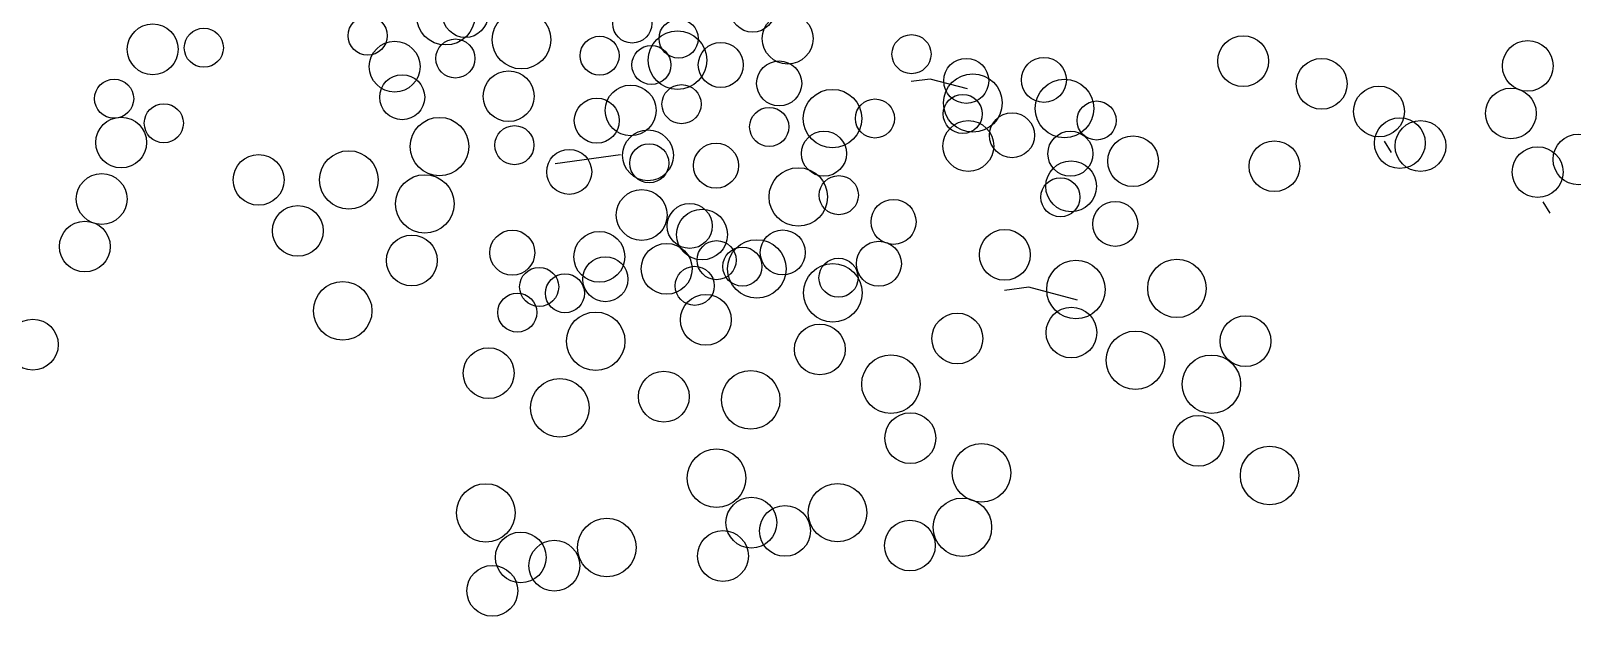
# Model space of a CAD drawing. Header units: millimetres. Extents: x 441156 to 441876, y 4514765 to 4515211.
# Drawn here: x 441562.88 to 441563.815, y 4514835.25 to 4514835.606 of the extents above; entities that cross this region are included whole.
import ezdxf

# ---------------------------------------------------------------- set-up
doc = ezdxf.new("R2010")
doc.units = ezdxf.units.MM
doc.layers.add('01_piscinas', color=254, linetype='Continuous')

msp = doc.modelspace()

# ---------------------------------------------------------------- linework, layer by layer
at = {"layer": '01_piscinas'}
for p, q in [((441563.70126656, 4514835.53877572, 0.00000097), (441563.70543311, 4514835.53195624, 0.00000097)), ((441563.19818646, 4514835.52530504, 0.00000097), (441563.23787586, 4514835.53074745, 0.00000097)), ((441563.79750938, 4514835.50197049, 0.00000097), (441563.80167593, 4514835.49515101, 0.00000097))]:
    msp.add_line(p, q, dxfattribs=at)
at = {"layer": '01_piscinas', "elevation": 0.00000097}
for points in [[(441563.44831329, 4514835.57054978), (441563.42568755, 4514835.5765097), (441563.42568755, 4514835.5765097), (441563.41419247, 4514835.5749811)], [(441563.51509255, 4514835.44235376), (441563.48567908, 4514835.45010165), (441563.48567908, 4514835.45010165), (441563.47073548, 4514835.44811448)]]:
    msp.add_lwpolyline(points, dxfattribs=at)
at = {"layer": '01_piscinas'}
for centre, radius in [((441563.1317805, 4514835.61500518, 0.00000097), 0.01775907), ((441563.31803481, 4514835.61869503, 0.00000097), 0.01366082), ((441563.14369062, 4514835.61545489, 0.00000097), 0.01366082), ((441563.08445323, 4514835.60286703, 0.00000097), 0.01185795), ((441563.17782083, 4514835.60045247, 0.00000097), 0.01775907), ((441563.24496045, 4514835.61027611, 0.00000097), 0.01185795), ((441563.33929277, 4514835.60108293, 0.00000097), 0.01541533), ((441562.95404602, 4514835.59462462, 0.00000097), 0.01541533), ((441562.9850481, 4514835.59554452, 0.00000097), 0.01185795), ((441563.27247058, 4514835.58804722, 0.00000097), 0.01775907), ((441563.27311465, 4514835.60113615, 0.00000097), 0.01185795), ((441563.10081223, 4514835.58408825, 0.00000097), 0.01541533), ((441563.13764815, 4514835.58903554, 0.00000097), 0.01185795), ((441563.22517907, 4514835.59073048, 0.00000097), 0.01185795), ((441563.25656933, 4514835.58512149, 0.00000097), 0.01185795), ((441563.29869586, 4514835.585098, 0.00000097), 0.01366082), ((441563.41440101, 4514835.59167003, 0.00000097), 0.01185795), ((441563.61565117, 4514835.58742422, 0.00000097), 0.01541533), ((441563.78830582, 4514835.58453681, 0.00000097), 0.01541533), ((441563.3341115, 4514835.57390361, 0.00000097), 0.01366082), ((441563.44762232, 4514835.57545139, 0.00000097), 0.01366082), ((441563.49474827, 4514835.57601841, 0.00000097), 0.01366082), ((441563.66323306, 4514835.57363603, 0.00000097), 0.01541533), ((441562.93062459, 4514835.56461571, 0.00000097), 0.01185795), ((441563.10539257, 4514835.56551811, 0.00000097), 0.01366082), ((441563.16996562, 4514835.56610732, 0.00000097), 0.01541533), ((441563.45163387, 4514835.56201778, 0.00000097), 0.01775907), ((441563.50727548, 4514835.55871364, 0.00000097), 0.01775907), ((441563.24400811, 4514835.55751218, 0.00000097), 0.01541533), ((441563.27487411, 4514835.56131575, 0.00000097), 0.01185795), ((441563.3665139, 4514835.55252934, 0.00000097), 0.01775907), ((441563.44550341, 4514835.55535087, 0.00000097), 0.01185795), ((441563.6980454, 4514835.55684839, 0.00000097), 0.01541533), ((441563.77808043, 4514835.55567106, 0.00000097), 0.01541533), ((441562.96076879, 4514835.549741, 0.00000097), 0.01185795), ((441563.22347243, 4514835.55128828, 0.00000097), 0.01366082), ((441563.32806903, 4514835.54748427, 0.00000097), 0.01185795), ((441563.3922445, 4514835.55259921, 0.00000097), 0.01185795), ((441563.52672951, 4514835.55136746, 0.00000097), 0.01185795), ((441562.93487321, 4514835.53800153, 0.00000097), 0.01541533), ((441563.12803337, 4514835.53553466, 0.00000097), 0.01775907), ((441563.17350704, 4514835.53640979, 0.00000097), 0.01185795), ((441563.44887928, 4514835.5358871, 0.00000097), 0.01541533), ((441563.47540932, 4514835.54242138, 0.00000097), 0.01366082), ((441563.71068899, 4514835.53766694, 0.00000097), 0.01541533), ((441563.7232177, 4514835.53589518, 0.00000097), 0.01541533), ((441563.25452877, 4514835.53024381, 0.00000097), 0.01541533), ((441563.36129035, 4514835.53126564, 0.00000097), 0.01366082), ((441563.51082496, 4514835.53122699, 0.00000097), 0.01366082), ((441563.54885109, 4514835.52666742, 0.00000097), 0.01541533), ((441563.6346111, 4514835.52359074, 0.00000097), 0.01541533), ((441563.81908222, 4514835.52776414, 0.00000097), 0.01541533), ((441563.01827825, 4514835.51531364, 0.00000097), 0.01541533), ((441563.07304274, 4514835.5152831, 0.00000097), 0.01775907), ((441563.20672835, 4514835.52019116, 0.00000097), 0.01366082), ((441563.25529094, 4514835.52544505, 0.00000097), 0.01185795), ((441563.29581345, 4514835.52396684, 0.00000097), 0.01366082), ((441563.79428823, 4514835.52004315, 0.00000097), 0.01541533), ((441563.34573052, 4514835.50494259, 0.00000097), 0.01775907), ((441563.51123523, 4514835.51143095, 0.00000097), 0.01541533), ((441562.92307319, 4514835.50371268, 0.00000097), 0.01541533), ((441563.11908307, 4514835.5007304, 0.00000097), 0.01775907), ((441563.37029748, 4514835.50603938, 0.00000097), 0.01185795), ((441563.50478249, 4514835.50480764, 0.00000097), 0.01185795), ((441563.25073385, 4514835.49399798, 0.00000097), 0.01541533), ((441563.4035188, 4514835.48982075, 0.00000097), 0.01366082), ((441563.5380038, 4514835.48858901, 0.00000097), 0.01366082), ((441563.04207447, 4514835.48436618, 0.00000097), 0.01541533), ((441563.27982623, 4514835.48736164, 0.00000097), 0.01366082), ((441563.28733432, 4514835.48211604, 0.00000097), 0.01541533), ((441562.91284779, 4514835.47484692, 0.00000097), 0.01541533), ((441563.17218366, 4514835.47111966, 0.00000097), 0.01366082), ((441563.22501805, 4514835.46858867, 0.00000097), 0.01541533), ((441563.33629764, 4514835.4712445, 0.00000097), 0.01366082), ((441563.47100658, 4514835.46981008, 0.00000097), 0.01541533), ((441563.11122786, 4514835.46638525, 0.00000097), 0.01541533), ((441563.2658254, 4514835.46129699, 0.00000097), 0.01541533), ((441563.29614508, 4514835.46657853, 0.00000097), 0.01185795), ((441563.31180747, 4514835.4627107, 0.00000097), 0.01185795), ((441563.32058989, 4514835.46126645, 0.00000097), 0.01775907), ((441563.39460362, 4514835.46441596, 0.00000097), 0.01366082), ((441563.22865507, 4514835.45500251, 0.00000097), 0.01366082), ((441563.36663022, 4514835.44671374, 0.00000097), 0.01775907), ((441563.37011345, 4514835.45588216, 0.00000097), 0.01185795), ((441563.51419429, 4514835.44872586, 0.00000097), 0.01775907), ((441563.57545802, 4514835.44946297, 0.00000097), 0.01775907), ((441563.1885025, 4514835.45033655, 0.00000097), 0.01185795), ((441563.2041649, 4514835.44646871, 0.00000097), 0.01185795), ((441563.28287219, 4514835.45099034, 0.00000097), 0.01185795), ((441563.06929561, 4514835.43581259, 0.00000097), 0.01775907), ((441563.17522962, 4514835.43474836, 0.00000097), 0.01185795), ((441563.28962162, 4514835.43034953, 0.00000097), 0.01541533), ((441563.5114397, 4514835.42259517, 0.00000097), 0.01541533), ((441562.8812847, 4514835.41530234, 0.00000097), 0.01541533), ((441563.22279943, 4514835.41731381, 0.00000097), 0.01775907), ((441563.35877501, 4514835.41236859, 0.00000097), 0.01541533), ((441563.44220312, 4514835.41901801, 0.00000097), 0.01541533), ((441563.61703363, 4514835.41741675, 0.00000097), 0.01541533), ((441563.55031738, 4514835.40578684, 0.00000097), 0.01775907), ((441563.15784442, 4514835.39797177, 0.00000097), 0.01541533), ((441563.40196272, 4514835.39128437, 0.00000097), 0.01775907), ((441563.59635771, 4514835.39123413, 0.00000097), 0.01775907), ((441563.26416349, 4514835.38371761, 0.00000097), 0.01541533), ((441563.31684275, 4514835.38179594, 0.00000097), 0.01775907), ((441563.20103213, 4514835.37688755, 0.00000097), 0.01775907), ((441563.413672, 4514835.35849025, 0.00000097), 0.01541533), ((441563.5885025, 4514835.35688898, 0.00000097), 0.01541533), ((441563.29605937, 4514835.33420918, 0.00000097), 0.01775907), ((441563.45685971, 4514835.33740603, 0.00000097), 0.01775907), ((441563.63169021, 4514835.33580476, 0.00000097), 0.01775907), ((441563.15612403, 4514835.3130946, 0.00000097), 0.01775907), ((441563.3694722, 4514835.31325689, 0.00000097), 0.01775907), ((441563.31727387, 4514835.30719114, 0.00000097), 0.01541533), ((441563.33763498, 4514835.30216295, 0.00000097), 0.01541533), ((441563.44526997, 4514835.30437979, 0.00000097), 0.01775907), ((441563.22953686, 4514835.29214231, 0.00000097), 0.01775907), ((441563.41343276, 4514835.29328586, 0.00000097), 0.01541533), ((441563.17733852, 4514835.28607656, 0.00000097), 0.01541533), ((441563.19769964, 4514835.28104837, 0.00000097), 0.01541533), ((441563.30001912, 4514835.28692649, 0.00000097), 0.01541533), ((441563.16008378, 4514835.26581191, 0.00000097), 0.01541533)]:
    msp.add_circle(centre, radius, dxfattribs=at)

doc.saveas('drawing.dxf')
